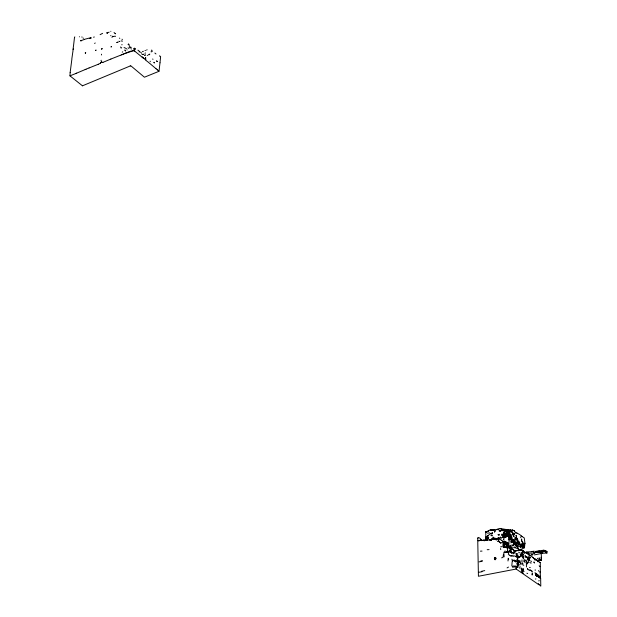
<?xml version="1.0" encoding="UTF-8"?>
<svg xmlns="http://www.w3.org/2000/svg" width="617" height="617" viewBox="0 0 617 617"><rect width="100%" height="100%" fill="white"/><g stroke="black" fill="none" stroke-linecap="round" stroke-linejoin="round"><path stroke-width="0.93" d="M521.967 562.18L521.967 559.843M535.024 560.313L535.024 558.909L533.589 558.578M523.725 544.364L522.553 543.315L523.231 547.418L524.427 547.78L523.848 546.839L524.157 546.161L524.288 547.14M523.478 547.456L523.486 546.739L523.231 547.418M541.063 557.244L541.518 560.128L541.24 553.75L541.772 553.272L546.917 553.04L547.032 551.637L545.474 550.858M532.209 572.823L532.17 575.044L532.27 573.941M540.122 572.653L540.531 576.525L539.281 576.371L538.988 577.08L540.639 578.114L540.793 586.15L538.317 583.79L539.042 584.669M538.788 584.7L516.298 569.121L516.321 567.794M499.917 530.396L499.114 530.821L500.186 531.129L501.883 530.273C502.053 530.18 506.966 530.558 505.115 530.774L506.958 530.581M516.221 538.078L516.668 539.111L516.221 538.078L516.676 537.577L516.761 538.032M507.321 547.264L507.606 547.603L507.321 545.69L506.133 544.549M518.095 541.194L518.072 541.95L518.187 541.001L517.108 539.921L517.208 538.664L517.532 540.893L517.316 540.43M505.207 531.977L507.799 532.34L508.2 533.404L504.552 533.736L503.765 532.039L503.372 534.214L503.765 532.039L504.428 532.926M509.002 538.595L509.38 538.147L508.77 537.692L509.781 536.79L508.678 535.826L508.547 533.782M522.931 555.508L523.71 557.49L522.09 554.49L522.638 553.711L522.9 550.318L524.936 553.711M506.133 542.783L506.441 542.189M515.743 543.97L514.848 542.821L514.925 541.263L514.393 542.474L516.468 542.628L514.239 544.017L513.838 541.556M517.856 566.175L517.887 567.208L516.861 566.861L517.47 565.666L517.146 559.21L517.594 561.115L516.953 561.439M528.306 560.853L528.576 562.781M525.915 556.341L526.193 557.413L525.098 555.84L525.46 556.873M133.781 48.851L134.136 48.381M544.842 551.475L544.88 550.449L543.5 550.241L535.332 551.421L536.065 552.585L544.842 551.475L546.917 553.04M123.3 54.103L120.917 55.137M143.399 58.206L133.92 50.486L125.621 53.317M508.238 539.127L509.01 539.15L508.786 540.06M514.925 541.263L513.776 541.024L514.162 540.291L513.275 539.628L511.963 539.698L511.03 537.885L511.161 535.039L510.012 534.083L509.457 534.754L508.994 534.484L508.67 532.772L510.058 532.857L509.118 533.844L509.827 534.438M130.974 65.919L144.432 77.21L159.016 71.287L159.988 62.803M510.359 531.846L509.742 530.481L509.187 530.859L509.92 532.024M481.63 540.693L480.396 538.602L478.615 537.415L477.705 538.055L478.43 576.263L516.036 569.067L515.843 566.56L513.93 567.092M538.009 575.121L536.142 573.455L535.687 573.895L535.656 574.504L537.222 574.419L539.142 575.8L538.988 576.972L538.379 576.949M511.871 559.172L512.395 560.19L514.601 560.251L514.57 560.899L513.899 560.838L514.964 561.231M517.47 565.666L517.069 563.352L517.493 564.902L518.072 564.2C519.715 566.252 516.321 562.442 518.334 563.275L518.164 560.892L518.218 562.48L517.856 561.879M521.465 555.045L520.17 554.035L521.465 555.045L522.391 551.968M511.385 552.238L511.871 553.148L510.992 551.428L511.817 552.77L511.053 552.786M151.219 52.005L151.304 51.041M512.064 552.77L508.709 551.806L508.323 554.405L509.195 554.382M508.909 531.869L508.539 532.263L507.953 531.206L506.881 531.353L507.976 532.695L508.57 535.355L506.356 535.078L507.313 535.294M526.077 552.577L526.694 551.93L532.193 551.683M507.999 560.984L508.207 558.246M507.097 533.705L507.837 534.607L507.097 533.705L508.022 532.741L506.218 533.273M487.561 539.736L488.062 538.309L487.083 538.009L487.823 537.353L488.718 537.716M527.188 563.838L527.157 562.403L527.188 563.838L526.363 562.951L526.463 566.977M73.061 49.445L72.953 51.064A3.185 1.743 65.2 0 1 72.852 51.751L71.834 58.908A6.085 3.355 65.1 0 1 71.873 59.209L70.161 72.436M520.146 556.465L521.026 554.691L520.794 556.094L521.188 555.817M485.957 540.415L485.733 531.684L487.507 531.484L488.71 530.535M121.973 44.416L121.927 44.91M507.22 546.469L507.321 545.69L508.894 547.009L507.652 547.009M517.624 540.623L517.27 540.207L517.771 539.674L517.879 540.183L516.776 539.775L517.2 538.911L517.54 539.497M491.587 539.567L490.901 540.399L490.5 539.914L491.68 539.705L490.754 540.515L489.667 539.79L484.052 540.7L486.127 539.944L484.052 540.7M508.015 551.328L506.835 547.217L503.356 547.526L502.886 545.212L503.418 542.767L500.534 542.721L499.23 541.942L498.389 540.492L499.207 538.456L501.513 540.438M100.918 60.397L101.335 60.281M521.396 572.553L521.342 570.648M129.994 66.065L82.454 85.817L82.508 85.377M503.341 543.585L504.552 544.826L503.773 545.227L503.881 546.06L504.637 545.775M70.153 72.451L69.968 75.837L82.454 85.817M503.395 554.629L503.071 557.344L501.613 557.845M510.56 536.25L509.727 539.135L511.539 539.057M73.145 48.774L73.369 46.769A15.757 8.53 65.7 0 1 73.485 46.128L74.541 37.074A2.067 1.65 52.5 0 1 74.873 36.966M100.579 63.135L100.671 62.718M488.371 537.592L488.309 538.371L487.523 537.006L487.9 535.471L488.124 536.05M513.591 535.965L514.038 534.723M540.23 572.815L540.091 571.404M518.758 543.862L518.974 541.587L519.352 543.122L518.758 543.862L517.609 543.361L517.879 542.682M517.339 567.023L517.578 566.437L517.054 566.074M513.537 536.428L512.411 533.605M507.074 534.9L505.793 536.312L506.21 534.808L505.223 534.461L505.3 533.913L506.434 533.859M514.825 544.009L514.354 544.356M512.133 540.484L511.755 541.819L513.907 542.374M520.794 556.094L521.026 554.691M504.143 536.188L505.3 533.913M505.793 536.312L506.21 534.808L505.223 534.461M539.736 552.323L539.844 551.783L540.392 552.107M529.802 560.73L529.008 559.874L528.885 560.467L528.376 558.956L528.815 559.688M540.639 578.114L540.06 578.129L540.531 576.525M516.876 554.837L517 554.243L516.12 554.267M509.31 546.893L509.441 546.3L508.963 546.724L509.573 547.109L508.963 546.724M517.069 543.369L517.285 542.351L517.655 543.346L516.807 543.893M523.386 557.945L523.717 557.267M518.311 562.079L518.357 561.077L518.334 563.275M506.796 552.107L504.544 552.508L508.709 551.806M535.687 573.895L534.954 572.753M515.696 543.515L515.55 542.713M513.143 553.95L514.331 550.888L519.02 550.325L516.367 550.703L517.655 550.603M489.667 539.79L490.754 540.515L490.978 539.62M505.778 542.752L506.626 542.466M523.717 543.885L522.892 543.307L522.908 542.196M110.875 59.047L120.508 55.245M512.58 545.166L512.418 545.783L513.537 544.51M535.402 573.903L535.625 573.1L536.266 574.219M516.298 545.605L516.768 544.88L517.347 545.143M498.274 534.993L499.076 535.039L499.292 534.291M143.314 54.304L143.676 54.443L142.627 54.396L143.622 54.497L143.159 54.25M505.817 544.742L506.41 543.986M514.717 544.101L514.108 544.634L515.203 543.346L514.393 542.474M539.304 552.2L540.022 551.266L536.659 551.737M520.486 546.006L520.2 546.924L520.486 546.006L521.11 546.346L520.571 547.171M503.025 536.952L502.901 536.188L504.29 535.34L502.924 535.664L503.194 534.808L501.999 534.137L501.444 535.433M515.45 538.618L515.766 537.631L514.092 536.69M512.257 549.053L512.01 549.786L511.802 549.331M496.716 539.15L496.963 538.425M510.999 541.626L510.876 540.662M512.48 542.173L512.665 541.633M539.243 576.401L538.988 576.972L537.877 576.232M508.007 544.279L507.791 544.88L508.508 545.004L509.094 543.616L508.007 544.279L507.806 543.901M519.923 556.927L518.743 557.382L519.923 556.927L516.498 555.153M525.584 562.141L524.982 561.994M509.904 538.325L510.352 537.183L509.781 536.79L508.77 537.692M509.11 540.685L509.395 539.998M526.417 557.429L526.27 556.657L526.802 556.727L526.964 557.706L526.27 556.657M100.54 63.219L98.288 64.253M515.804 562.156L515.959 560.861L514.601 560.251M522.892 543.307L523.748 543.538M513.028 556.627L513.251 556.133M509.781 536.79L509.488 535.093L510.012 534.083L511.161 535.039M486.975 538.294L487.823 537.353M504.49 535.394L505.77 534.461M512.01 537.122L511.223 537.106L511.701 537.769L511.439 538.325L510.729 538.14L510.282 539.374M515.827 561.146L516.09 561.501L515.557 561.138M512.627 533.034L512.843 534.469L512.565 532.618M494.911 557.49L495.775 557.606L494.603 557.699L495.459 559.681L496.083 558.308L494.687 559.619L495.459 559.681M507.953 531.206L507.475 531.947L508.254 532.463L509.233 532.216M491.209 539.412L491.633 538.548L493.214 539.582M516.776 539.775L517.2 538.911M498.089 537.469L498.359 538.194L498.983 538.155L500.102 537.87L500.657 536.975L500.996 538.402L501.744 537.654L504.174 537.114L504.59 536.443L506.117 537.415L504.937 537.322L504.59 536.443M517.879 564.586L518.072 564.2M509.472 536.104L508.431 536.667L507.29 535.841L507.004 536.42L507.536 535.494M522.09 554.49L522.368 555.755L522.252 554.174M543.5 550.241L542.613 551.313L540.43 551.529M517.609 561.108L517.331 561.647L517.64 556.48L515.781 556.711L516.576 556.21L517.416 557.028L516.421 556.896L517.054 556.904M504.937 537.322L503.788 538.425M513.892 540.353L513.776 541.024M491.872 533.96L492.366 532.764L491.872 533.96L490.978 533.289L488.687 535.032M514.447 539.096L514.678 538.656M487.523 537.006L485.895 536.867L487.222 537.399L486.049 538.255M146.584 50.085L147.116 49.761M522.483 571.859L522.923 571.057L522.375 572.021L522.931 573.532L522.884 572.723M524.319 545.875L524.581 546.647L524.936 543.299L524.249 537.893L521.419 536.127L522.028 536.428M520.671 547.765L520.949 547.256M539.474 558.362L539.042 559.141L539.829 558.4L539.459 557.915M508.416 543.068L508.107 543.747L507.652 542.906M509.287 551.158L510.436 549.963M505.662 530.705L505.045 531.144L504.359 530.281M516.051 544.179L516.606 543.23M485.849 538.795L487.122 539.235L487.415 538.741M111.908 37.282L113.173 36.341M513.012 532.81L512.712 533.62L513.722 533.697M503.881 546.06L504.313 545.351L503.773 545.227M504.552 533.736L503.742 532.779M508.678 535.826L508.794 534.87M515.318 544.834L516.221 544.672M511.963 539.698L512.341 539.104L512.48 539.644M512.403 540.87L511.169 541.124L513.653 540.793L512.565 540.284L513.275 539.628M514.578 547.572L515.033 547.981M507.714 530.975L507.93 530.628L508.616 531.183L507.159 530.713L508.616 531.183M509.812 531.237L510.321 530.535L509.742 530.481L510.321 530.535L510.074 531.168L509.187 530.859L509.858 531.584M487.577 536.589L487.9 535.471M539.281 577.45L539.281 576.371M537.924 560.737L538.649 560.791L538.98 559.766L537.924 560.737L538.001 561.794M502.924 535.664L504.05 534.507L505.824 533.952M511.485 531.723L511.963 532.587L512.041 531.353M510.359 537.307L509.827 535.903L510.621 534.731M544.04 550.302L542.613 551.313L542.991 551.791L543.939 551.259L543.477 551.667M541.394 552.878L540.901 553.588L534.368 554.891M490.407 540.399L491.302 540.137M507.992 545.69L508.292 545.266M100.679 62.71L101.111 62.425M522.398 547.495L523.424 546.161L523.401 545.243L522.985 545.767L523.424 546.161M498.166 539.111L498.451 538.317L494.364 538.795M518.92 542.837L519.691 542.837M495.058 559.141L495.605 558.416M510.105 551.667L511.316 550.225L510.961 549.122M528.854 557.352L528.561 557.706L527.836 557.174L529.054 559.295L527.836 557.174L528.414 557.544M155.962 53.941L154.882 53.039M114.993 33.326L114.052 32.547M521.296 546.893L521.789 546.315M518.673 561.046L518.38 561.37L518.164 560.892M485.911 537.492L486.366 536.983M490.754 540.515L491.394 539.806M517.532 546.13L518.558 545.027M493.415 538.032L493.77 537.669L493.214 537.122L493.415 538.032L494.78 538.741L494.95 538.009L495.004 538.541M519.537 545.922L518.573 546.863L517.763 546.685M479.124 540.87L478.059 540.669L483.751 540.268M520.015 562.187L519.784 560.598L519.776 562.434L521.218 564.239L520.725 563.074M518.92 550.133L519.059 549.485L518.064 549.153M507.305 531.53L507.621 531.222L508.254 532.463M521.512 555.917L521.781 554.976L522.599 557.961M510.39 530.512L510.112 531.075M506.056 541.819L504.027 541.009L504.074 542.281L507.081 542.482L506.318 542.42M504.313 531.252L504.706 530.882M518.966 550.757L519.337 550.41L518.496 549.469M510.112 546.955L511.154 545.991L510.884 547.526L510.344 547.495M100.085 34.668L102.592 33.349M504.266 541.31L502.732 541.842M514.431 544.263L515.102 543.685M520.37 547.156L520.617 546.539M514.277 542.906L513.668 543.438L514.239 544.017M494.95 557.406L495.058 558.285L494.734 558.686L494.325 558.308L494.687 559.619M502.67 530.797L503.927 530.003M517.077 560.784L517.57 560.367M487.083 538.009L487.839 537.847M514.809 540.5L515.318 540.076L514.856 539.906M506.981 545.212L507.39 544.873M503.603 539.605L504.012 539.266L503.349 539.196L503.626 539.806M512.372 534.615L512.766 534.291M536.466 576.193L537.769 576.232M506.85 551.482L507.629 550.881M122.251 52.183L122.737 51.805M94.609 43.46L95.226 42.982M487.122 539.235L487.631 538.849M519.661 550.002L524.427 547.78L523.848 546.839M537.322 558.74L538.178 558.1M529.293 558.254L530.042 558.331L528.892 556.603L529.664 557.976M514.316 533.751L514.74 533.466L514.216 533.227L514.57 534.361M144.918 53.332L145.481 52.962M501.089 529.425L504.706 530.381M516.352 545.96L517.154 545.436M125.405 53.162L130.85 51.103M506.025 545.019L504.667 542.991L504.135 543.338L504.829 543.238L505.238 544.094M89.604 38.539L90.907 37.922M514.023 565.912L512.241 566.391L511.84 565.588L512.133 562.079L512.928 560.375L512.041 560.899M121.048 48.08L121.696 47.756M511.431 545.027L510.012 545.544M499.006 537.793L498.359 538.194L499.014 539.196M539.065 576.733L538.903 576.162L537.314 576.363L536.651 575.599L537.399 575.206L537.924 575.653M110.836 31.29L110.829 31.428M533.281 551.444L534.399 551.22M533.582 551.259L531.414 551.583M148.527 54.797L149.268 54.705M507.089 567.902L508.501 567.069M506.734 534.391L507.698 533.852M518.774 550.364L522.26 550.156L521.558 550.04M113.119 36.611L113.551 36.372M510.722 542.883L511.593 542.397M149.067 54.358L149.8 54.111M517.601 544.934L518.249 544.595M538.649 560.791L541.101 559.889L539.744 559.673M492.459 538.055L493.77 537.669M121.356 54.766L122.158 54.404M532.54 554.351L531.646 554.336L532.957 554.575L531.314 554.467M522.938 546.485L523.046 545.536M522.676 555.925L521.997 555.447M522.638 544.649L523.039 544.456L522.584 544.395L522.985 545.127M124.657 53.509L125.344 53.409M540.276 577.065L539.79 577.296L539.451 576.71M98.226 64.284L90.19 67.515A3.077 1.843 9 0 1 89.982 67.6L89.095 67.947M110.859 59.055L102.97 62.356M143.391 51.311L142.388 51.666M489.073 549.631L487.199 549.708M520.655 554.513L521.519 554.112M75.721 73.554L69.968 75.837M123.847 53.972L123.091 54.227M509.48 530.713L510.089 530.435L509.148 530.489M76.685 73.13L75.737 73.539M85.192 69.544L86.041 69.181M86.164 69.135L89.025 67.97M76.709 73.122L85.138 69.567M522.121 550.935L522.514 550.773M84.475 39.318C80.943 41.138 79.863 40.198 80.742 40.876L81.082 41.1M122.058 54.689L122.552 54.466M108.561 32.408L109.124 32.13M510.799 556.102L512.974 555.662M112.379 36.233L112.703 36.349M520.254 566.745L519.769 567.116L519.984 568.519M536.296 575.214L535.525 574.574L537.021 576.54M541.587 553.009L541.186 553.156L542.474 552.886M537.338 576.355L537.924 576.625L537.662 576.139M123.894 53.918L125.12 53.432M497.071 529.263L499.724 528.445L509.387 530.011L508.007 530.088M101.119 62.417L101.658 62.302M510.729 538.14L510.12 538.363L510.236 538.949L511.169 538.332L510.29 537.862L510.352 537.183M511.794 539.297L512.341 539.104M144.987 50.532L145.481 50.393M494.834 529.664L493.052 530.088L490.484 529.656L487.122 531.661L485.733 531.684M504.174 537.114L505.863 535.972L505.184 535.872M503.356 547.526L503.912 547.341L503.565 546.647M507.297 546.446L507.853 546.261L508.308 547.302M514.524 566.198L515.712 566.074L517.887 567.208M490.453 529.934L492.983 530.15M160.011 56.417L160.628 56.656L159.988 62.795M151.682 50.023L152.376 51.396M128.028 44.486L128.845 44.316L129.485 46.576M131.938 50.825L133.912 50.717M504.313 545.351L503.418 545.474M492.034 539.443L494.842 538.687L495.875 539.79M505.639 530.975L505.045 531.144L505.531 531.414M485.687 532.216L487.978 531.553M509.912 529.81L510.868 529.548M509.156 555.339L510.506 555.786M89.727 38.501L89.881 38.47M512.719 548.143L510.591 547.202L510.714 547.641L507.722 545.289L508.886 547.302M496.407 539.96L497.726 539.628M513.722 553.063L515.241 552.747M529.525 567.609L530.273 567.424M515.719 542.25L516.892 542.004M480.635 561.084L482.394 560.66M93.545 37.182L94.316 36.997M508.84 535.564L509.488 535.093L509.827 535.903M512.542 567.254L513.305 567.069M84.891 39.21L91.077 37.637M79.5 36.827L79.369 36.742M102.9 62.371L101.743 62.302M116.806 42.511L118.078 42.149L116.906 42.48M503.341 544.495L504.151 544.302M539.96 560.483L541.518 560.128M535.317 579.054L535.926 578.923M533.427 552.817L534.654 552.994L527.134 553.264M481.499 571.311L484.731 570.609M479.062 561.894L482.224 561.246M490.87 535.633L492.204 535.355M482.016 540.191L478.329 540.399M537.608 551.413L539.142 551.104M90.969 38.354L90.151 38.439M487.538 533.235L489.713 532.833M534.06 552.94L538.032 552.115L535.88 551.976M478.414 572.375L482.101 571.704M485.564 540.523L487.068 540.268M509.333 548.845L510.382 548.822M538.641 580.867L539.32 580.751M500.572 546.855L502.068 546.623M511.184 555.817L511.724 555.732M504.004 552.13L505.284 552.338M500.796 531.098L499.114 530.821M508.277 542.112L509.627 541.911M504.621 551.197L505.369 551.089M516.583 539.042L516.753 539.489L516.39 537.924M532.818 554.914L529.193 555.462L529.147 554.344M519.738 544.88L521.049 545.112L521.272 545.698M115.595 36.264L114.091 36.318M491.201 533.805L491.749 533.343L490.978 533.289L490.77 533.813L491.749 533.343M535.795 559.951L536.767 559.835L537.206 560.367M545.459 551.799L547.032 551.637L544.88 550.449M536.343 575.977L537.014 575.908M514.509 551.228L515.974 551.081M526.787 553.202L528.491 553.04M509.172 548.444L511.663 548.575M516.09 566.622L514.994 566.313M538.942 571.257L538.417 570.64M485.263 539.929L483.52 539.952M83.148 38.2L83.55 38.177M513.506 530.504L512.611 529.98M528.754 553.518L527.975 552.971L528.129 553.935L528.615 553.912M119.544 41.47L119.852 41.401M480.412 551.151L482.016 551.089M121.125 40.899L122.536 41.123M505.47 542.605L506.935 542.605M159.502 55.823L159.903 55.923M492.875 539.505L491.826 539.335M507.637 547.132L503.981 546.801L505.092 546.909M535.764 575.291L535.625 574.789M498.829 541.487L497.726 541.502L498.32 541.533M518.882 557.267L519.483 557.398M515.966 545.081L516.591 545.089M147.247 55.353L147.71 55.353M527.165 552.346L526.108 552.153M504.22 537.615L503.102 537.5M524.658 561.138L524.203 560.583M527.666 573.571L526.91 573.224M141.316 53.88L141.74 53.856M514.015 555.917L516.907 556.411M508.084 552.439L506.403 552.346M506.225 545.405L507.012 545.443L507.652 546.307L507.12 546.014M524.581 544.024L524.936 543.299M504.421 542.752L503.063 541.61M499.03 529.463L491.201 530.126M489.389 539.806L490.5 539.914M528.815 555.015L529.332 555.069M506.873 532.24L507.799 532.34M514.162 540.291L512.565 540.284L512.812 540.824M503.611 529.432L507.722 529.972M509.241 531.368L509.673 531.422M511.169 541.124L512.125 541.271M500.572 543.099L500.827 543.083M521.65 536.212L519.668 534.499L515.534 532.44L515.959 533.011M539.266 562.38L540.183 562.542L540.322 563.753L540.315 572.206M506.418 530.998L507.621 531.222M513.413 549.863L515.426 551.143M110.69 35.524L110.998 35.825M499.369 542.451L500.688 542.783L500.001 542.397M503.588 535.194L504.29 535.34M513.221 533.366L512.611 533.219M487.453 538.171L488.062 538.309M515.966 553.48L517.948 553.943M134.56 49.213L133.82 49.028L135.378 49.561M504.29 536.875L502.901 536.188M531.808 571.257L532.324 571.396L530.088 569.931M126.878 49.823L127.164 49.9M525.298 559.989L524.311 559.681M501.883 530.273L502.678 530.497M503.194 534.808L501.999 534.137M504.629 541.957L505.601 542.227M515.843 566.56L516.807 566.846M528.561 569.938L529.625 570.262M501.097 529.039L501.49 529.162M518.241 541.364L518.666 541.687M515.881 545.752L514.231 544.171M124.04 47.532L126.462 48.581M491.726 535.726L492.273 535.911M133.92 50.486L134.784 51.064M518.488 549.701L519.676 550.187M517.169 555.917L519.283 557.051M536.158 574.743L537.399 575.206L535.911 575.414L536.682 576.023M134.413 48.342L135.154 48.643M516.73 545.875L517.216 546.947M505.246 543.839L503.418 542.767M118.834 41.231L119.312 41.439M503.765 541.942L501.567 540.176M519.09 549.755L519.807 550.071L519.059 549.485M512.272 552.685L513.583 553.264M128.398 43.954L128.806 44.277M510.915 530.042L511.524 530.312M517.069 533.119L517.709 533.427M522.638 553.711L523.247 554.814L523.201 553.981M515.982 547.981L516.761 548.382M538.988 577.08L540.06 578.129M515.75 532.88L514.138 530.527L512.349 530.52L512.311 529.694M497.996 534.384L499.076 535.039M507.822 547.048L510.552 549.269M532.988 557.421L529.833 555.47M523.802 565.257L523.023 565.056L522.329 563.514M119.798 38.339L119.428 38.115M526.478 561.077L526.949 561.354L525.568 560.483M518.627 552.184L519.46 552.685M536.111 559.65L540.183 562.542M516.252 554.637L518.666 556.819M535.918 559.449L535.024 558.909L535.039 559.526M516.753 546.762L517.501 547.24M521.018 552.593L522.044 553.264M529.826 562.411L531.075 563.228M139.303 52.113L139.141 51.913M508.207 547.51L507.752 547.21L507.668 548.382M121.996 39.226L122.428 39.519M137.923 50.17L139.581 51.458M140.46 52.067L141.278 52.646M516.545 539.782L515.766 538.98L516.198 539.698M503.888 542.42L504.667 542.991M533.45 557.969L534.175 558.724M142.18 57.219L142.743 57.705M521.249 569.229L522.337 570.27L522.013 568.797L522.337 570.27M532.602 557.197L533.558 558.246M525.098 555.84L526.124 556.773M81.914 36.858L82.076 37.321M518.789 561.323L519.198 561.64M522.375 550.48L527.967 554.058M490.484 529.656L491.109 530.157M142.334 57.003L145.612 59.849L145.643 57.373C143.861 60.142 147.718 61.253 149.63 63.366A4.627 2.815 7.5 0 1 150.278 63.859L156.093 68.788M529.995 569.969L530.859 570.671M523.208 570.717L524.088 571.427M515.241 547.719L514.894 546.554M158.931 71.21L157.482 69.937M130.241 65.695L130.657 66.05M157.466 69.914L156.109 68.796M115.078 33.403L115.541 33.827M508.67 532.772L509.148 533.211M508.207 546.708L508.115 546.315L508.462 546.639M498.389 540.492L499.076 541.186M509.01 539.15L509.403 539.543M539.15 565.774L539.975 566.653M523.532 560.915L524.581 562.018M512.951 549.053L513.83 550.418M512.928 546.994L513.375 547.487M529.139 560.668L527.566 558.478L528.885 560.467M509.064 534.314L509.457 534.754M520.308 536.883L520.856 537.5M504.984 541.402L505.778 542.312M518.28 561.832L518.889 562.527M517.74 547.981L518.18 548.891L517.547 547.734L518.095 548.397M506.781 535.217L507.29 535.841M508.439 544.58L509.094 545.883M494.078 538.487L494.657 539.219M511.223 537.106L511.778 537.823M527.45 552.817L527.998 553.518M509.025 547.426L509.48 548.019M521.265 538.926L521.882 539.744M511.562 531.06L511.917 531.53M519.738 564.378L520.008 564.917M530.805 560.915L531.499 561.894M533.952 562.326L534.461 563.013L533.929 561.879M492.551 538.749L493.13 539.644M521.558 540.114L523.154 543.955M522.622 562.935L522.931 563.367M519.769 544.14L520.247 544.819M522.198 545.536L521.01 543.353M506.935 545.289L507.282 545.806M129.246 47.37L129.678 48.003M521.365 544.942L521.689 545.42M477.705 538.055L477.99 538.471M486.065 531.569L486.427 532.124M130.951 48.481L131.344 49.113M128.043 47.794L128.452 48.465M521.781 541.101L522.244 541.888M509.927 538.656L510.251 539.212M522.746 550.757L523.517 552.068M480.975 540.16L481.183 540.538L481.175 539.821M508.115 546.315L508.462 546.94M506.626 543.685L506.919 544.248M528.129 553.935L528.437 554.614M152.746 58.962L152.947 59.409M150.07 61.16L150.309 61.708M528.152 557.822L528.383 558.408M514.138 530.527L514.455 531.368M120.631 46.938L120.839 47.486M507.706 545.852L507.853 546.261M513.167 544.24L513.313 544.718M515.295 550.572L515.504 551.289M523.417 557.791L523.733 558.987M517.455 547.048L517.671 547.881M514.092 551.552L514.439 552.886M500.495 548.544L500.765 549.608M521.38 567.995L521.781 569.63L521.689 569.075M524.573 543.276L524.681 543.754M486.821 536.859L486.99 537.7M505.639 534.746L505.755 535.332M518.604 564.833L518.812 565.92M511.701 537.769L511.855 538.579M513.336 545.004L513.444 545.598M503.765 552.832L504.158 556.858M508.539 558.547L508.593 559.65M520.278 544.287L520.301 544.888M101.473 54.203L101.504 54.975M535.178 569.746L535.201 570.424M509.958 550.603L509.958 551.289M73.168 49.537A37.637 20.353 66 0 1 73.253 48.866M527.581 558.963L527.28 559.796L527.581 558.963M145.597 59.641L145.689 58.939L145.597 59.641M85.308 52.8L85.339 53.185L85.678 52.676L85.339 53.185L85.308 52.8M523.332 568.882L523.1 569.923L523.332 568.882M530.157 557.467L529.633 557.837L530.157 557.467M537.446 561.269L538.063 561.061L537.446 561.269M509.958 538.518L509.727 539.135L509.958 538.518M102.036 48.488L101.705 49.213L102.036 48.488M495.158 530.774L494.564 531.993L495.158 530.774M111.422 46.476L111.099 46.946L111.422 46.476M101.651 61.322L101.304 61.731L101.651 61.322M95.967 50.116L95.635 50.509L95.967 50.116M145.319 54.975L144.717 55.275L145.319 54.975M116.582 49.645L116.582 49.645M149.214 50.154L149.214 50.154M110.165 31.722L110.165 31.722M107.805 32.639L107.219 32.74L107.805 32.639M77.835 36.349L77.835 36.349M107.397 32.979L106.88 33.002L107.397 32.979M105.407 32.47L105.407 32.47M130.758 46.691L130.758 46.691M134.444 48.28L134.892 48.465L134.444 48.28M517.856 558.747L517.354 558.67L517.948 559.179L517.856 558.747M131.028 47.332L130.48 47.17L131.028 47.332M118.263 37.606L118.263 37.606M125.56 50.887L124.935 50.108L125.56 50.887M157.227 61.623L156.703 60.936L157.227 61.623M527.967 569.352L527.496 568.697L527.967 569.352M154.235 62.872L154.011 62.332L154.235 62.872M158.222 61.692L158.222 61.692M516.56 536.852L516.051 535.379L516.56 536.852M117.538 47.825L117.538 47.825"/></g></svg>
